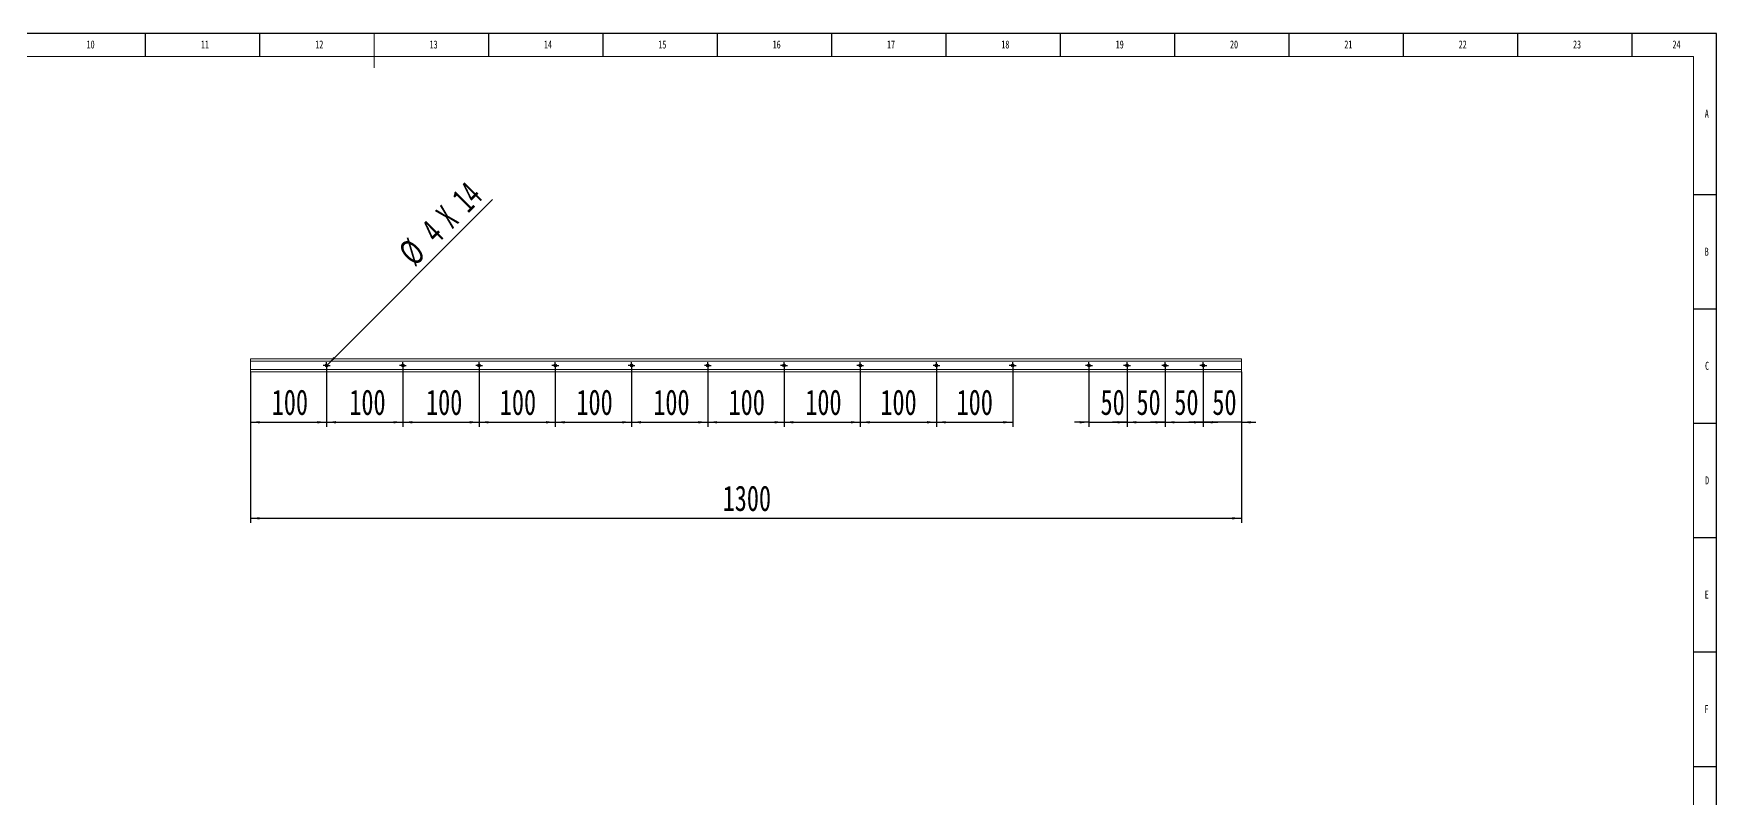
# Model space of a CAD drawing. Header units: millimetres. Extents: x 0 to 1189, y 0 to 841.
# Drawn here: x 453 to 1189, y 507 to 841 of the extents above; entities that cross this region are included whole.
import ezdxf

# ---------------------------------------------------------------- set-up
doc = ezdxf.new("R2010")
doc.units = ezdxf.units.MM
doc.layers.add('10', color=7, linetype='Continuous')
doc.layers.add('5', color=7, linetype='Continuous')
doc.styles.add('SLDTEXTSTYLE5', font='TXT', dxfattribs={"width": 0.7})
doc.styles.add('SLDTEXTSTYLE6', font='TXT', dxfattribs={"width": 0.65})
doc.dimstyles.new('SLDDIMSTYLE0', dxfattribs={"dimtxt": 11.850439, "dimasz": 4.08, "dimexe": 0, "dimexo": 0.0625, "dimgap": 2.96261, "dimtad": 2, "dimlfac": 3, "dimrnd": 1e-09, "dimzin": 12, "dimdsep": 46, "dimtxsty": 'SLDTEXTSTYLE5', "dimsah": 1, "dimcen": 0.09, "dimadec": 0, "dimazin": 3, "dimtfac": 1, "dimtofl": 0, "dimtmove": 0, "dimatfit": 3, "dimfxl": 0, "dimfrac": 2, "dimtolj": 1, "dimtzin": 12, "dimarcsym": 0})
doc.dimstyles.new('SLDDIMSTYLE1', dxfattribs={"dimtxt": 11.850439, "dimasz": 4.08, "dimexe": 0, "dimexo": 0.0625, "dimgap": 2.96261, "dimtad": 2, "dimlfac": 3, "dimrnd": 1e-09, "dimzin": 12, "dimdsep": 46, "dimtxsty": 'SLDTEXTSTYLE5', "dimsah": 1, "dimcen": 0, "dimadec": 0, "dimazin": 3, "dimtfac": 1, "dimtofl": 0, "dimtmove": 0, "dimatfit": 3, "dimfxl": 0, "dimfrac": 2, "dimtolj": 1, "dimtzin": 12, "dimarcsym": 0})
doc.dimstyles.new('SLDDIMSTYLE2', dxfattribs={"dimtxt": 11.850439, "dimasz": 4.08, "dimexe": 0, "dimexo": 0.0625, "dimgap": 2.96261, "dimtad": 2, "dimlfac": 3, "dimrnd": 1e-09, "dimzin": 12, "dimdsep": 46, "dimtxsty": 'SLDTEXTSTYLE5', "dimsah": 1, "dimcen": 0.09, "dimadec": 0, "dimazin": 3, "dimtfac": 1, "dimtmove": 0, "dimatfit": 0, "dimfxl": 0, "dimfrac": 2, "dimtolj": 1, "dimtzin": 12, "dimarcsym": 0})

# ---------------------------------------------------------------- blocks, each defined once
blk = doc.blocks.new('_D')
at = {"layer": '10'}
for p, q in [((547.96, 693.1), (547.96, 627.1)), ((981.29, 693.1), (981.29, 627.1)), ((547.96, 629.1), (981.29, 629.1))]:
    blk.add_line(p, q, dxfattribs=at)
for points in [[(547.96, 629.1), (552.04, 628.59), (552.04, 629.6)], [(981.29, 629.1), (977.21, 629.6), (977.21, 628.59)]]:
    blk.add_solid(points, dxfattribs=at)
at = {"layer": '10', "insert": (754.46, 643.42), "char_height": 11.113, "attachment_point": 1, "style": 'SLDTEXTSTYLE5'}
blk.add_mtext('1300', dxfattribs=at)
blk = doc.blocks.new('_D_1')
at = {"layer": '10'}
for p, q in [((547.96, 693.1), (547.96, 669.1)), ((581.29, 694.43), (581.29, 669.1)), ((547.96, 671.1), (581.29, 671.1))]:
    blk.add_line(p, q, dxfattribs=at)
for points in [[(547.96, 671.1), (552.04, 670.59), (552.04, 671.6)], [(581.29, 671.1), (577.21, 671.6), (577.21, 670.59)]]:
    blk.add_solid(points, dxfattribs=at)
at = {"layer": '10', "insert": (557.27, 685.42), "char_height": 11.113, "attachment_point": 1, "style": 'SLDTEXTSTYLE5'}
blk.add_mtext('100', dxfattribs=at)
blk = doc.blocks.new('_D_2')
at = {"layer": '10'}
blk.add_line((581.76, 696.4), (653.78, 768.42), dxfattribs=at)
blk.add_solid([(581.76, 696.4), (585.01, 698.93), (584.29, 699.65)], dxfattribs=at)
at = {"layer": '10', "attachment_point": 1, "rotation": 45}
for s, insert, char_height, style in [('X 14', (628.3, 763.12), 11.113, 'SLDTEXTSTYLE6'), ('4', (621.69, 756.51), 11.11, 'SLDTEXTSTYLE5'), ('%%c', (611.83, 746.65), 11.113, 'SLDTEXTSTYLE5')]:
    blk.add_mtext(s, dxfattribs=dict(at, insert=insert, char_height=char_height, style=style))
blk = doc.blocks.new('_D_3')
at = {"layer": '10'}
for p, q in [((964.63, 694.43), (964.63, 669.1)), ((981.29, 693.1), (981.29, 669.1)), ((964.63, 671.1), (958.28, 671.1)), ((981.29, 671.1), (964.63, 671.1)), ((981.29, 671.1), (987.64, 671.1))]:
    blk.add_line(p, q, dxfattribs=at)
for points in [[(964.63, 671.1), (960.55, 671.6), (960.55, 670.59)], [(981.29, 671.1), (985.37, 670.59), (985.37, 671.6)]]:
    blk.add_solid(points, dxfattribs=at)
at = {"layer": '10', "insert": (968.6, 685.42), "char_height": 11.113, "attachment_point": 1, "style": 'SLDTEXTSTYLE5'}
blk.add_mtext('50', dxfattribs=at)
blk = doc.blocks.new('_D_4')
at = {"layer": '10'}
for p, q in [((914.63, 694.43), (914.63, 669.1)), ((931.29, 694.43), (931.29, 669.1)), ((914.63, 671.1), (908.28, 671.1)), ((914.63, 671.1), (931.29, 671.1)), ((931.29, 671.1), (937.64, 671.1))]:
    blk.add_line(p, q, dxfattribs=at)
for points in [[(914.63, 671.1), (910.55, 671.6), (910.55, 670.59)], [(931.29, 671.1), (935.37, 670.59), (935.37, 671.6)]]:
    blk.add_solid(points, dxfattribs=at)
at = {"layer": '10', "insert": (919.71, 685.42), "char_height": 11.113, "attachment_point": 1, "style": 'SLDTEXTSTYLE5'}
blk.add_mtext('50', dxfattribs=at)
blk = doc.blocks.new('_D_5')
at = {"layer": '10'}
for p, q in [((931.29, 694.43), (931.29, 669.1)), ((947.96, 694.43), (947.96, 669.1)), ((931.29, 671.1), (924.94, 671.1)), ((931.29, 671.1), (947.96, 671.1)), ((947.96, 671.1), (954.31, 671.1))]:
    blk.add_line(p, q, dxfattribs=at)
for points in [[(931.29, 671.1), (927.21, 671.6), (927.21, 670.59)], [(947.96, 671.1), (952.04, 670.59), (952.04, 671.6)]]:
    blk.add_solid(points, dxfattribs=at)
at = {"layer": '10', "insert": (935.42, 685.42), "char_height": 11.113, "attachment_point": 1, "style": 'SLDTEXTSTYLE5'}
blk.add_mtext('50', dxfattribs=at)
blk = doc.blocks.new('_D_6')
at = {"layer": '10'}
for p, q in [((947.96, 694.43), (947.96, 669.1)), ((964.63, 694.43), (964.63, 669.1)), ((947.96, 671.1), (941.61, 671.1)), ((947.96, 671.1), (964.63, 671.1)), ((964.63, 671.1), (970.98, 671.1))]:
    blk.add_line(p, q, dxfattribs=at)
for points in [[(947.96, 671.1), (943.88, 671.6), (943.88, 670.59)], [(964.63, 671.1), (968.71, 670.59), (968.71, 671.6)]]:
    blk.add_solid(points, dxfattribs=at)
at = {"layer": '10', "insert": (951.98, 685.42), "char_height": 11.113, "attachment_point": 1, "style": 'SLDTEXTSTYLE5'}
blk.add_mtext('50', dxfattribs=at)
blk = doc.blocks.new('_D_7')
at = {"layer": '10'}
for p, q in [((581.29, 694.43), (581.29, 669.1)), ((614.63, 694.43), (614.63, 669.1)), ((581.29, 671.1), (614.63, 671.1))]:
    blk.add_line(p, q, dxfattribs=at)
for points in [[(581.29, 671.1), (585.37, 670.59), (585.37, 671.6)], [(614.63, 671.1), (610.55, 671.6), (610.55, 670.59)]]:
    blk.add_solid(points, dxfattribs=at)
at = {"layer": '10', "insert": (591.19, 685.42), "char_height": 11.113, "attachment_point": 1, "style": 'SLDTEXTSTYLE5'}
blk.add_mtext('100', dxfattribs=at)
blk = doc.blocks.new('_D_8')
at = {"layer": '10'}
for p, q in [((614.63, 694.43), (614.63, 669.1)), ((647.96, 694.43), (647.96, 669.1)), ((614.63, 671.1), (647.96, 671.1))]:
    blk.add_line(p, q, dxfattribs=at)
for points in [[(614.63, 671.1), (618.71, 670.59), (618.71, 671.6)], [(647.96, 671.1), (643.88, 671.6), (643.88, 670.59)]]:
    blk.add_solid(points, dxfattribs=at)
at = {"layer": '10', "insert": (624.74, 685.42), "char_height": 11.113, "attachment_point": 1, "style": 'SLDTEXTSTYLE5'}
blk.add_mtext('100', dxfattribs=at)
blk = doc.blocks.new('_D_9')
at = {"layer": '10'}
for p, q in [((647.96, 694.43), (647.96, 669.1)), ((681.29, 694.43), (681.29, 669.1)), ((647.96, 671.1), (681.29, 671.1))]:
    blk.add_line(p, q, dxfattribs=at)
for points in [[(647.96, 671.1), (652.04, 670.59), (652.04, 671.6)], [(681.29, 671.1), (677.21, 671.6), (677.21, 670.59)]]:
    blk.add_solid(points, dxfattribs=at)
at = {"layer": '10', "insert": (657.01, 685.42), "char_height": 11.113, "attachment_point": 1, "style": 'SLDTEXTSTYLE5'}
blk.add_mtext('100', dxfattribs=at)
blk = doc.blocks.new('_D_10')
at = {"layer": '10'}
for p, q in [((681.29, 694.43), (681.29, 669.1)), ((714.63, 694.43), (714.63, 669.1)), ((681.29, 671.1), (714.63, 671.1))]:
    blk.add_line(p, q, dxfattribs=at)
for points in [[(681.29, 671.1), (685.37, 670.59), (685.37, 671.6)], [(714.63, 671.1), (710.55, 671.6), (710.55, 670.59)]]:
    blk.add_solid(points, dxfattribs=at)
at = {"layer": '10', "insert": (690.51, 685.42), "char_height": 11.113, "attachment_point": 1, "style": 'SLDTEXTSTYLE5'}
blk.add_mtext('100', dxfattribs=at)
blk = doc.blocks.new('_D_11')
at = {"layer": '10'}
for p, q in [((714.63, 694.43), (714.63, 669.1)), ((747.96, 694.43), (747.96, 669.1)), ((714.63, 671.1), (747.96, 671.1))]:
    blk.add_line(p, q, dxfattribs=at)
for points in [[(714.63, 671.1), (718.71, 670.59), (718.71, 671.6)], [(747.96, 671.1), (743.88, 671.6), (743.88, 670.59)]]:
    blk.add_solid(points, dxfattribs=at)
at = {"layer": '10', "insert": (724.12, 685.42), "char_height": 11.113, "attachment_point": 1, "style": 'SLDTEXTSTYLE5'}
blk.add_mtext('100', dxfattribs=at)
blk = doc.blocks.new('_D_12')
at = {"layer": '10'}
for p, q in [((747.96, 694.43), (747.96, 669.1)), ((781.29, 694.43), (781.29, 669.1)), ((747.96, 671.1), (781.29, 671.1))]:
    blk.add_line(p, q, dxfattribs=at)
for points in [[(747.96, 671.1), (752.04, 670.59), (752.04, 671.6)], [(781.29, 671.1), (777.21, 671.6), (777.21, 670.59)]]:
    blk.add_solid(points, dxfattribs=at)
at = {"layer": '10', "insert": (757.05, 685.42), "char_height": 11.113, "attachment_point": 1, "style": 'SLDTEXTSTYLE5'}
blk.add_mtext('100', dxfattribs=at)
blk = doc.blocks.new('_D_13')
at = {"layer": '10'}
for p, q in [((781.29, 694.43), (781.29, 669.1)), ((814.63, 694.43), (814.63, 669.1)), ((781.29, 671.1), (814.63, 671.1))]:
    blk.add_line(p, q, dxfattribs=at)
for points in [[(781.29, 671.1), (785.37, 670.59), (785.37, 671.6)], [(814.63, 671.1), (810.55, 671.6), (810.55, 670.59)]]:
    blk.add_solid(points, dxfattribs=at)
at = {"layer": '10', "insert": (790.59, 685.42), "char_height": 11.113, "attachment_point": 1, "style": 'SLDTEXTSTYLE5'}
blk.add_mtext('100', dxfattribs=at)
blk = doc.blocks.new('_D_14')
at = {"layer": '10'}
for p, q in [((814.63, 694.43), (814.63, 669.1)), ((847.96, 694.43), (847.96, 669.1)), ((814.63, 671.1), (847.96, 671.1))]:
    blk.add_line(p, q, dxfattribs=at)
for points in [[(814.63, 671.1), (818.71, 670.59), (818.71, 671.6)], [(847.96, 671.1), (843.88, 671.6), (843.88, 670.59)]]:
    blk.add_solid(points, dxfattribs=at)
at = {"layer": '10', "insert": (823.42, 685.42), "char_height": 11.113, "attachment_point": 1, "style": 'SLDTEXTSTYLE5'}
blk.add_mtext('100', dxfattribs=at)
blk = doc.blocks.new('_D_15')
at = {"layer": '10'}
for p, q in [((847.96, 694.43), (847.96, 669.1)), ((881.29, 694.43), (881.29, 669.1)), ((847.96, 671.1), (881.29, 671.1))]:
    blk.add_line(p, q, dxfattribs=at)
for points in [[(847.96, 671.1), (852.04, 670.59), (852.04, 671.6)], [(881.29, 671.1), (877.21, 671.6), (877.21, 670.59)]]:
    blk.add_solid(points, dxfattribs=at)
at = {"layer": '10', "insert": (856.76, 685.42), "char_height": 11.113, "attachment_point": 1, "style": 'SLDTEXTSTYLE5'}
blk.add_mtext('100', dxfattribs=at)
blk = doc.blocks.new('SW_CENTERMARKSYMBOL_0')
at = {"layer": '10', "color": 0}
for p, q in [((-0.83, 0), (-1.5, 0)), ((0, 0), (-0.83, 0)), ((0, 0.83), (0, 1.5)), ((0, 0), (0, 0.83)), ((0, 0), (0, -0.83)), ((0, 0), (0.83, 0)), ((0.83, 0), (1.5, 0)), ((0, -0.83), (0, -1.5))]:
    blk.add_line(p, q, dxfattribs=at)
blk = doc.blocks.new('SW_CENTERMARKSYMBOL_1')
at = {"layer": '10', "color": 0}
for p, q in [((-0.83, 0), (-1.5, 0)), ((0, 0), (-0.83, 0)), ((0, 0.83), (0, 1.5)), ((0, 0), (0, 0.83)), ((0, 0), (0, -0.83)), ((0, 0), (0.83, 0)), ((0.83, 0), (1.5, 0)), ((0, -0.83), (0, -1.5))]:
    blk.add_line(p, q, dxfattribs=at)
blk = doc.blocks.new('SW_CENTERMARKSYMBOL_2')
at = {"layer": '10', "color": 0}
for p, q in [((-0.83, 0), (-1.5, 0)), ((0, 0), (-0.83, 0)), ((0, 0.83), (0, 1.5)), ((0, 0), (0, 0.83)), ((0, 0), (0, -0.83)), ((0, 0), (0.83, 0)), ((0.83, 0), (1.5, 0)), ((0, -0.83), (0, -1.5))]:
    blk.add_line(p, q, dxfattribs=at)
blk = doc.blocks.new('SW_CENTERMARKSYMBOL_3')
at = {"layer": '10', "color": 0}
for p, q in [((-0.83, 0), (-1.5, 0)), ((0, 0), (-0.83, 0)), ((0, 0.83), (0, 1.5)), ((0, 0), (0, 0.83)), ((0, 0), (0, -0.83)), ((0, 0), (0.83, 0)), ((0.83, 0), (1.5, 0)), ((0, -0.83), (0, -1.5))]:
    blk.add_line(p, q, dxfattribs=at)
blk = doc.blocks.new('SW_CENTERMARKSYMBOL_4')
at = {"layer": '10', "color": 0}
for p, q in [((-0.83, 0), (-1.5, 0)), ((0, 0), (-0.83, 0)), ((0, 0.83), (0, 1.5)), ((0, 0), (0, 0.83)), ((0, 0), (0, -0.83)), ((0, 0), (0.83, 0)), ((0.83, 0), (1.5, 0)), ((0, -0.83), (0, -1.5))]:
    blk.add_line(p, q, dxfattribs=at)
blk = doc.blocks.new('SW_CENTERMARKSYMBOL_5')
at = {"layer": '10', "color": 0}
for p, q in [((-0.83, 0), (-1.5, 0)), ((0, 0), (-0.83, 0)), ((0, 0.83), (0, 1.5)), ((0, 0), (0, 0.83)), ((0, 0), (0, -0.83)), ((0, 0), (0.83, 0)), ((0.83, 0), (1.5, 0)), ((0, -0.83), (0, -1.5))]:
    blk.add_line(p, q, dxfattribs=at)
blk = doc.blocks.new('SW_CENTERMARKSYMBOL_6')
at = {"layer": '10', "color": 0}
for p, q in [((-0.83, 0), (-1.5, 0)), ((0, 0), (-0.83, 0)), ((0, 0.83), (0, 1.5)), ((0, 0), (0, 0.83)), ((0, 0), (0, -0.83)), ((0, 0), (0.83, 0)), ((0.83, 0), (1.5, 0)), ((0, -0.83), (0, -1.5))]:
    blk.add_line(p, q, dxfattribs=at)
blk = doc.blocks.new('SW_CENTERMARKSYMBOL_7')
at = {"layer": '10', "color": 0}
for p, q in [((-0.83, 0), (-1.5, 0)), ((0, 0), (-0.83, 0)), ((0, 0.83), (0, 1.5)), ((0, 0), (0, 0.83)), ((0, 0), (0, -0.83)), ((0, 0), (0.83, 0)), ((0.83, 0), (1.5, 0)), ((0, -0.83), (0, -1.5))]:
    blk.add_line(p, q, dxfattribs=at)
blk = doc.blocks.new('SW_CENTERMARKSYMBOL_8')
at = {"layer": '10', "color": 0}
for p, q in [((-0.83, 0), (-1.5, 0)), ((0, 0), (-0.83, 0)), ((0, 0.83), (0, 1.5)), ((0, 0), (0, 0.83)), ((0, 0), (0, -0.83)), ((0, 0), (0.83, 0)), ((0.83, 0), (1.5, 0)), ((0, -0.83), (0, -1.5))]:
    blk.add_line(p, q, dxfattribs=at)
blk = doc.blocks.new('SW_CENTERMARKSYMBOL_9')
at = {"layer": '10', "color": 0}
for p, q in [((-0.83, 0), (-1.5, 0)), ((0, 0), (-0.83, 0)), ((0, 0.83), (0, 1.5)), ((0, 0), (0, 0.83)), ((0, 0), (0, -0.83)), ((0, 0), (0.83, 0)), ((0.83, 0), (1.5, 0)), ((0, -0.83), (0, -1.5))]:
    blk.add_line(p, q, dxfattribs=at)
blk = doc.blocks.new('SW_CENTERMARKSYMBOL_10')
at = {"layer": '10', "color": 0}
for p, q in [((-0.83, 0), (-1.5, 0)), ((0, 0), (-0.83, 0)), ((0, 0.83), (0, 1.5)), ((0, 0), (0, 0.83)), ((0, 0), (0, -0.83)), ((0, 0), (0.83, 0)), ((0.83, 0), (1.5, 0)), ((0, -0.83), (0, -1.5))]:
    blk.add_line(p, q, dxfattribs=at)
blk = doc.blocks.new('SW_CENTERMARKSYMBOL_11')
at = {"layer": '10', "color": 0}
for p, q in [((-0.83, 0), (-1.5, 0)), ((0, 0), (-0.83, 0)), ((0, 0.83), (0, 1.5)), ((0, 0), (0, 0.83)), ((0, 0), (0, -0.83)), ((0, 0), (0.83, 0)), ((0.83, 0), (1.5, 0)), ((0, -0.83), (0, -1.5))]:
    blk.add_line(p, q, dxfattribs=at)
blk = doc.blocks.new('SW_CENTERMARKSYMBOL_12')
at = {"layer": '10', "color": 0}
for p, q in [((-0.83, 0), (-1.5, 0)), ((0, 0), (-0.83, 0)), ((0, 0.83), (0, 1.5)), ((0, 0), (0, 0.83)), ((0, 0), (0, -0.83)), ((0, 0), (0.83, 0)), ((0.83, 0), (1.5, 0)), ((0, -0.83), (0, -1.5))]:
    blk.add_line(p, q, dxfattribs=at)
blk = doc.blocks.new('SW_CENTERMARKSYMBOL_13')
at = {"layer": '10', "color": 0}
for p, q in [((-0.83, 0), (-1.5, 0)), ((0, 0), (-0.83, 0)), ((0, 0.83), (0, 1.5)), ((0, 0), (0, 0.83)), ((0, 0), (0, -0.83)), ((0, 0), (0.83, 0)), ((0.83, 0), (1.5, 0)), ((0, -0.83), (0, -1.5))]:
    blk.add_line(p, q, dxfattribs=at)

msp = doc.modelspace()

# ---------------------------------------------------------------- linework, layer by layer
at = {"color": 7, "linetype": 'Continuous', "lineweight": 15}
for p, q in [((981.293, 698.7636), (547.9597, 698.7636)), ((547.9597, 698.7636), (547.9597, 697.7636)), ((981.293, 697.7636), (547.9597, 697.7636)), ((547.9597, 697.7636), (547.9597, 694.0969)), ((981.293, 694.0969), (547.9597, 694.0969)), ((547.9597, 694.0969), (547.9597, 693.0969)), ((981.293, 693.0969), (547.9597, 693.0969)), ((981.293, 698.7636), (981.293, 697.7636)), ((981.293, 697.7636), (981.293, 694.0969)), ((981.293, 694.0969), (981.293, 693.0969))]:
    msp.add_line(p, q, dxfattribs=at)
for centre in [(581.293, 695.9303), (614.6264, 695.9303), (647.9597, 695.9303), (681.293, 695.9303), (714.6264, 695.9303), (747.9597, 695.9303), (781.293, 695.9303), (814.6264, 695.9303), (847.9597, 695.9303), (881.293, 695.9303), (914.6264, 695.9303), (931.293, 695.9303), (947.9597, 695.9303), (964.6264, 695.9303)]:
    msp.add_circle(centre, 0.6667, dxfattribs=at)
at = {"layer": '5', "color": 7}
for p, q in [((1189, 841), (0, 841)), ((1189, 0), (1189, 841))]:
    msp.add_line(p, q, dxfattribs=at)
at = {"layer": '5'}
for p, q in [((502, 841), (502, 831.0501)), ((552, 841), (552, 831.0501)), ((652, 841), (652, 831.0501)), ((702, 841), (702, 831.0501)), ((752, 841), (752, 831.0501)), ((802, 841), (802, 831.0501)), ((852, 841), (852, 831.0501)), ((902, 841), (902, 831.0501)), ((952, 841), (952, 831.0501)), ((1002, 841), (1002, 831.0501)), ((1052, 841), (1052, 831.0501)), ((1102, 841), (1102, 831.0501)), ((1152, 841), (1152, 831.0501)), ((1189, 770.5), (1179, 770.5)), ((1189, 720.5), (1179, 720.5)), ((1189, 670.5), (1179, 670.5)), ((1189, 620.5), (1179, 620.5)), ((1189, 570.5), (1179, 570.5)), ((1189, 520.5), (1179, 520.5))]:
    msp.add_line(p, q, dxfattribs=at)
at = {"layer": '5', "lineweight": 15}
msp.add_line((602, 841), (602, 826), dxfattribs=at)
at = {"layer": '5', "color": 7, "lineweight": 15}
for p, q in [((1179, 831.0501), (25, 831.0501)), ((1179, 10), (1179, 831.0501))]:
    msp.add_line(p, q, dxfattribs=at)

# ---------------------------------------------------------------- block references
at = {"layer": '10'}
for name, p in [('SW_CENTERMARKSYMBOL_0', (581.293, 695.9303)), ('SW_CENTERMARKSYMBOL_9', (614.6264, 695.9303)), ('SW_CENTERMARKSYMBOL_8', (647.9597, 695.9303)), ('SW_CENTERMARKSYMBOL_7', (681.293, 695.9303)), ('SW_CENTERMARKSYMBOL_6', (714.6264, 695.9303)), ('SW_CENTERMARKSYMBOL_5', (747.9597, 695.9303)), ('SW_CENTERMARKSYMBOL_4', (781.293, 695.9303)), ('SW_CENTERMARKSYMBOL_3', (814.6264, 695.9303)), ('SW_CENTERMARKSYMBOL_2', (847.9597, 695.9303)), ('SW_CENTERMARKSYMBOL_1', (881.293, 695.9303)), ('SW_CENTERMARKSYMBOL_13', (914.6264, 695.9303)), ('SW_CENTERMARKSYMBOL_11', (931.293, 695.9303)), ('SW_CENTERMARKSYMBOL_10', (947.9597, 695.9303)), ('SW_CENTERMARKSYMBOL_12', (964.6264, 695.9303))]:
    msp.add_blockref(name, p, dxfattribs=at)

# ---------------------------------------------------------------- texts
at = {"layer": '10', "char_height": 3.5, "attachment_point": 2, "style": 'SLDTEXTSTYLE5'}
for s, insert in [('10', (478.0889, 838.0247)), ('11', (528.0889, 838.0247)), ('12', (578.0889, 838.0247)), ('13', (628.0889, 838.0247)), ('14', (678.0889, 838.0247)), ('15', (728.0889, 838.0247)), ('16', (778.0913, 838.0247)), ('17', (828.0913, 838.0247)), ('18', (878.0913, 838.0247)), ('19', (928.0913, 838.0247)), ('20', (978.0889, 838.0247)), ('21', (1028.0889, 838.0247)), ('22', (1078.0889, 838.0247)), ('23', (1128.0889, 838.0247)), ('24', (1171.5889, 838.0247)), ('A', (1184.8203, 807.7747)), ('B', (1184.8203, 747.4381)), ('C', (1184.9273, 697.5247)), ('D', (1184.9297, 647.4381)), ('E', (1184.8179, 597.5247)), ('F', (1184.7243, 547.4381))]:
    msp.add_mtext(s, dxfattribs=dict(at, insert=insert))

# ---------------------------------------------------------------- dimensions: what is measured, and where the dimension line sits
at = {"layer": '10'}
dim = msp.add_diameter_dim_2p(p1=(580.8216, 695.4589), p2=(581.7644, 696.4017), text='<> X 14', dimstyle='SLDDIMSTYLE1', dxfattribs=at)
dim.commit()
dim.dimension.update_dxf_attribs({"geometry": '_D_2', "text_midpoint": (638.1952, 752.8325), "dimtype": 163})
for base, p1, p2, dimstyle, picture, middle in [((581.293, 671.0969), (547.9597, 693.0969), (581.293, 694.4303), 'SLDDIMSTYLE0', '_D_1', (565.0447, 671.0969)), ((981.293, 629.0969), (547.9597, 693.0969), (981.293, 693.0969), 'SLDDIMSTYLE0', '_D', (764.8307, 629.0969)), ((614.6264, 671.0969), (581.293, 694.4303), (614.6264, 694.4303), 'SLDDIMSTYLE0', '_D_7', (598.9649, 671.0969)), ((647.9597, 671.0969), (614.6264, 694.4303), (647.9597, 694.4303), 'SLDDIMSTYLE0', '_D_8', (632.5189, 671.0969)), ((681.293, 671.0969), (647.9597, 694.4303), (681.293, 694.4303), 'SLDDIMSTYLE0', '_D_9', (664.7931, 671.0969)), ((714.6264, 671.0969), (681.293, 694.4303), (714.6264, 694.4303), 'SLDDIMSTYLE0', '_D_10', (698.2917, 671.0969)), ((747.9597, 671.0969), (714.6264, 694.4303), (747.9597, 694.4303), 'SLDDIMSTYLE0', '_D_11', (731.8959, 671.0969)), ((781.293, 671.0969), (747.9597, 694.4303), (781.293, 694.4303), 'SLDDIMSTYLE0', '_D_12', (764.8307, 671.0969)), ((814.6264, 671.0969), (781.293, 694.4303), (814.6264, 694.4303), 'SLDDIMSTYLE0', '_D_13', (798.3721, 671.0969)), ((847.9597, 671.0969), (814.6264, 694.4303), (847.9597, 694.4303), 'SLDDIMSTYLE0', '_D_14', (831.1999, 671.0969)), ((881.293, 671.0969), (847.9597, 694.4303), (881.293, 694.4303), 'SLDDIMSTYLE0', '_D_15', (864.5354, 671.0969)), ((931.293, 671.0969), (914.6264, 694.4303), (931.293, 694.4303), 'SLDDIMSTYLE2', '_D_4', (924.8954, 671.0969)), ((947.9597, 671.0969), (931.293, 694.4303), (947.9597, 694.4303), 'SLDDIMSTYLE2', '_D_5', (940.609, 671.0969)), ((964.6264, 671.0969), (947.9597, 694.4303), (964.6264, 694.4303), 'SLDDIMSTYLE2', '_D_6', (957.1684, 671.0969)), ((964.6264, 671.0969), (981.293, 693.0969), (964.6264, 694.4303), 'SLDDIMSTYLE2', '_D_3', (973.7905, 671.0969))]:
    dim = msp.add_linear_dim(base=base, p1=p1, p2=p2, dimstyle=dimstyle, dxfattribs=at)
    dim.commit()
    dim.dimension.update_dxf_attribs({"geometry": picture, "text_midpoint": middle, "dimtype": 160})

doc.saveas('drawing.dxf')
